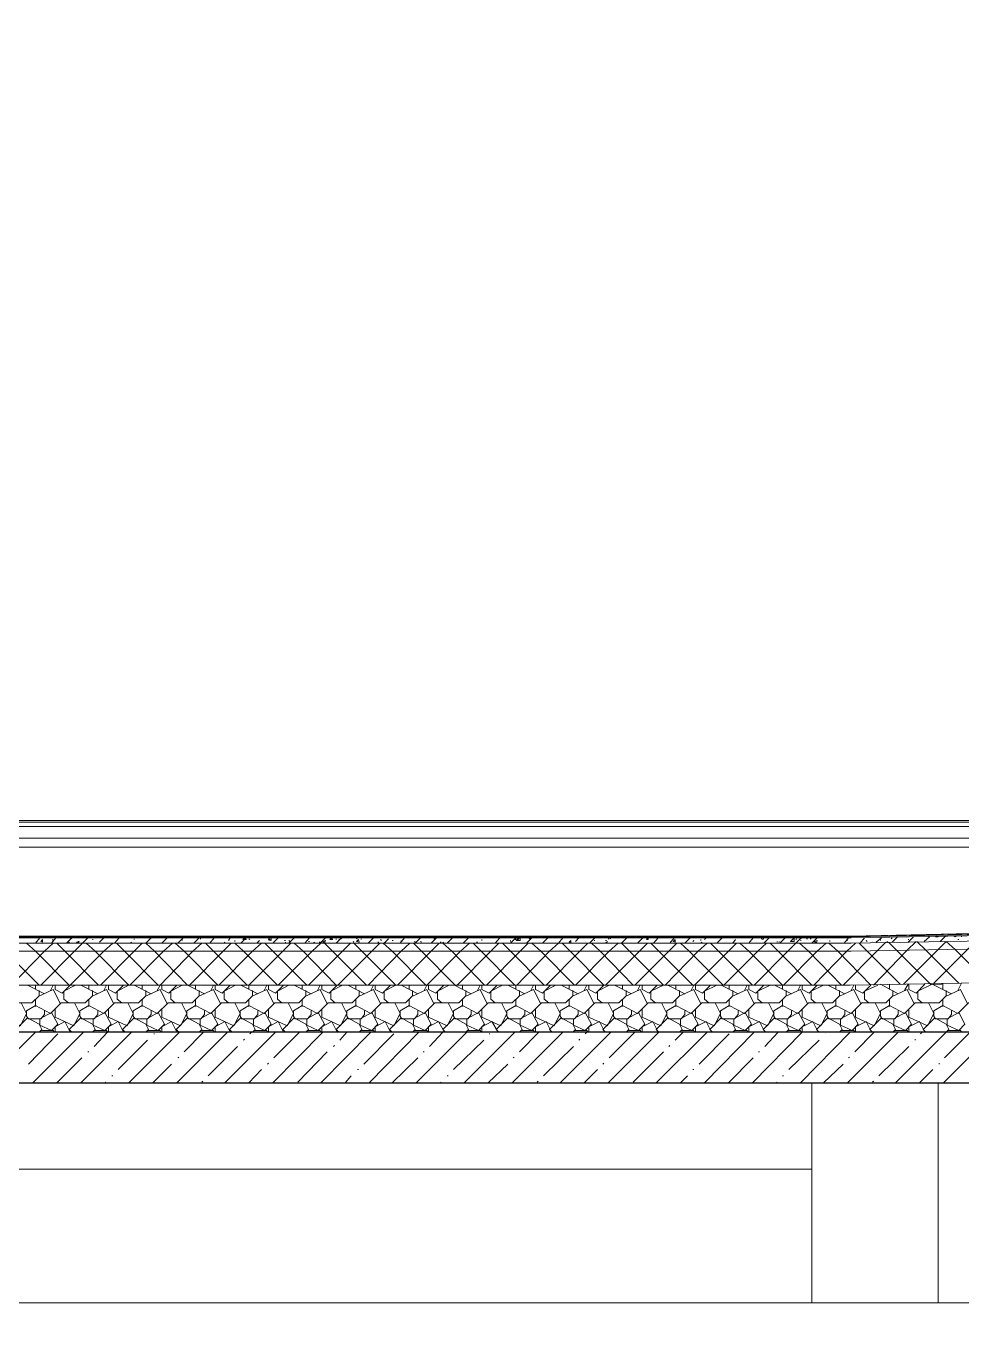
# Model space of a CAD drawing. Header units: millimetres. Extents: x 2294 to 908349, y -83289 to 219220.
# Drawn here: x 859441 to 864040, y 203780 to 210205 of the extents above; entities that cross this region are included whole.
import ezdxf

# ---------------------------------------------------------------- set-up
doc = ezdxf.new("R2010")
doc.units = ezdxf.units.MM
doc.layers.add('PDF _Геометрия', color=7, linetype='Continuous')

msp = doc.modelspace()

# ---------------------------------------------------------------- linework, layer by layer
at = {"layer": 'PDF _Геометрия', "lineweight": 9}
for points in [[(847932.9, 206302.9), (865812.6, 206302.9), (865812.6, 214434), (865751.4, 214434)], [(847932.9, 206499.6), (847932.9, 206302.9), (865812.6, 206302.9)], [(847941.6, 206302.9), (847941.6, 206294.1), (865812.6, 206294.1), (847941.6, 206294.1), (865812.6, 206294.1)], [(865436.6, 206272.3), (847941.6, 206272.3), (847941.6, 206294.1)], [(847941.6, 206272.3), (847941.6, 206215.5), (865502.2, 206215.5), (865502.2, 206171.7), (865502.2, 205262.4)], [(863495.7, 205734.6), (865484.7, 205778.3)], [(858293.5, 205013.3), (858293.5, 204589.2), (863303.3, 204589.2), (863303.3, 205013.3)], [(859294.6, 204589.2), (863303.3, 204589.2), (863303.3, 203933.5), (863303.3, 205013.3), (863924.1, 205013.3), (863924.1, 203933.5), (863924.1, 205013.3)], [(862984.2, 205013.3), (860177.6, 205013.3)], [(868553.6, 203933.5), (857397.3, 203933.5), (857323, 203780.5), (857165.6, 204086.5), (857091.3, 203933.5), (846144.9, 203933.5)]]:
    msp.add_lwpolyline(points, dxfattribs=at)
for points in [[(847924.1, 205262.4), (865493.5, 205262.4), (865493.5, 205529.1), (865493.5, 205695.2), (865493.5, 205734.6), (865493.5, 205760.8), (865493.5, 205765.2), (865493.5, 205769.6), (863495.7, 205734.6), (849567.8, 205734.6), (847932.9, 205773.9), (847932.9, 206499.6), (847928.5, 206499.6), (847924.1, 206499.6), (847915.4, 206499.6), (847758, 206499.6), (847758, 205262.4), (847915.4, 205262.4)], [(847932.9, 206171.7), (865484.7, 206171.7)]]:
    msp.add_lwpolyline(points, close=True, dxfattribs=at)
at = {"layer": 'PDF _Геометрия', "lineweight": 20}
for points in [[(847928.5, 205773.9), (847924.1, 205773.9), (847924.1, 205769.6), (849567.8, 205730.2), (863495.7, 205730.2), (865493.5, 205765.2)], [(847924.1, 205769.6), (847924.1, 205765.2), (849567.8, 205725.8), (863495.7, 205725.8), (865493.5, 205760.8)], [(847924.1, 205765.2), (847924.1, 205743.3), (849567.8, 205699.6), (863495.7, 205699.6), (865493.5, 205734.6)], [(847924.1, 205743.3), (847924.1, 205699.6), (849567.8, 205660.3), (863495.7, 205660.3), (865493.5, 205695.2)], [(847924.1, 205699.6), (847924.1, 205533.5), (849572.2, 205494.1), (863491.3, 205494.1), (865493.5, 205529.1)]]:
    msp.add_lwpolyline(points, dxfattribs=at)
at = {"layer": 'PDF _Геометрия', "color": 250, "lineweight": 9, "true_color": 0x1d1d1d}
for points in [[(859504.4, 205494.1), (859338.3, 205660.3), (859299, 205699.6)], [(859368.9, 205494.1), (859530.6, 205660.3), (859574.4, 205699.6)], [(859653.1, 205494.1), (859486.9, 205660.3), (859443.2, 205699.6)], [(859486.9, 205699.6), (859508.8, 205725.8)], [(859513.2, 205494.1), (859679.3, 205660.3), (859718.6, 205699.6), (859744.9, 205725.8)], [(859565.6, 205699.6), (859587.5, 205725.8)], [(859570, 205717.1), (859574.4, 205712.7)], [(859574.4, 205708.3), (859574.4, 205708.3)], [(859583.1, 205494.1), (859583.1, 205472.3), (859618.1, 205454.8), (859657.4, 205494.1), (859823.5, 205660.3), (859867.3, 205699.6)], [(859797.3, 205494.1), (859631.2, 205660.3), (859591.8, 205699.6)], [(859639.9, 205699.6), (859666.2, 205725.8)], [(859648.7, 205699.6), (859653.1, 205704), (859653.1, 205699.6)], [(859648.7, 205704), (859653.1, 205704)], [(859666.2, 205721.5), (859666.2, 205721.5)], [(859696.8, 205708.3), (859701.1, 205708.3)], [(859911, 205406.7), (859889.1, 205424.2), (859889.1, 205463.5), (859945.9, 205494.1), (859779.8, 205660.3), (859736.1, 205699.6)], [(859766.7, 205717.1), (859771.1, 205717.1)], [(859801.7, 205704), (859823.5, 205725.8)], [(859806.1, 205494.1), (859972.2, 205660.3), (860011.5, 205699.6)], [(859876, 205699.6), (859897.9, 205725.8)], [(860090.2, 205494.1), (859924.1, 205660.3), (859884.7, 205699.6)], [(859950.3, 205494.1), (860116.4, 205660.3), (860160.2, 205699.6)], [(859954.7, 205699.6), (859959.1, 205704)], [(859972.2, 205717.1), (859972.2, 205721.5)], [(860317.5, 205450.4), (860234.5, 205494.1), (860072.7, 205660.3), (860029, 205699.6), (860055.2, 205725.8)], [(860042.1, 205712.7), (860042.1, 205712.7)], [(860085.8, 205467.9), (860099, 205494.1), (860260.7, 205660.3), (860304.4, 205699.6)], [(860107.7, 205699.6), (860133.9, 205725.8), (860138.3, 205725.8)], [(860383.1, 205494.1), (860217, 205660.3), (860173.3, 205699.6)], [(860182, 205708.3), (860182, 205708.3)], [(860186.4, 205699.6), (860212.6, 205725.8)], [(860208.2, 205717.1), (860208.2, 205712.7)], [(860243.2, 205494.1), (860409.3, 205660.3), (860448.7, 205699.6)], [(860265.1, 205699.6), (860291.3, 205725.8)], [(860295.7, 205721.5), (860300, 205721.5)], [(860527.4, 205494.1), (860361.2, 205660.3), (860321.9, 205699.6)], [(860343.8, 205699.6), (860365.6, 205725.8)], [(860387.5, 205494.1), (860553.6, 205660.3), (860597.3, 205699.6)], [(860413.7, 205699.6), (860418.1, 205704)], [(860422.4, 205699.6), (860422.4, 205699.6)], [(860435.6, 205712.7), (860444.3, 205725.8)], [(860439.9, 205725.8), (860439.9, 205721.5)], [(860466.2, 205712.7), (860466.2, 205708.3)], [(860676, 205494.1), (860509.9, 205660.3), (860466.2, 205699.6)], [(860496.8, 205699.6), (860523, 205725.8)], [(860518.6, 205725.8), (860523, 205717.1), (860505.5, 205717.1), (860514.3, 205725.8)], [(860509.9, 205712.7), (860509.9, 205712.7)], [(860536.1, 205721.5), (860540.5, 205717.1)], [(860536.1, 205472.3), (860536.1, 205494.1), (860702.2, 205660.3), (860741.6, 205699.6)], [(860575.5, 205699.6), (860588.6, 205712.7)], [(860820.3, 205494.1), (860654.1, 205660.3), (860614.8, 205699.6)], [(860632.3, 205717.1), (860636.7, 205712.7)], [(860654.1, 205699.6), (860680.4, 205725.8)], [(860680.4, 205494.1), (860846.5, 205660.3), (860890.2, 205699.6)], [(860711, 205712.7), (860715.3, 205712.7)], [(860732.8, 205699.6), (860759.1, 205725.8)], [(860732.8, 205712.7), (860737.2, 205708.3)], [(860759.1, 205717.1), (860759.1, 205717.1)], [(860964.5, 205494.1), (860802.8, 205660.3), (860759.1, 205699.6)], [(860811.5, 205699.6), (860833.4, 205725.8)], [(860829, 205708.3), (860833.4, 205708.3)], [(860829, 205494.1), (860995.1, 205660.3), (861034.5, 205699.6)], [(860855.2, 205704), (860859.6, 205699.6)], [(860881.5, 205704), (860885.8, 205704)], [(860885.8, 205699.6), (860912.1, 205725.8)], [(861113.2, 205494.1), (860947, 205660.3), (860907.7, 205699.6)], [(860929.6, 205704), (860929.6, 205704)], [(860964.5, 205699.6), (860990.8, 205725.8)], [(860964.5, 205721.5), (860964.5, 205717.1)], [(860973.3, 205494.1), (861139.4, 205660.3), (861178.7, 205699.6)], [(860977.6, 205717.1), (860982, 205717.1)], [(860986.4, 205725.8), (860990.8, 205721.5)], [(861047.6, 205704), (861052, 205708.3)], [(861222.4, 205406.7), (861200.6, 205424.2), (861200.6, 205463.5), (861257.4, 205494.1), (861091.3, 205660.3), (861052, 205699.6)], [(861065.1, 205721.5), (861069.4, 205725.8)], [(861086.9, 205721.5), (861086.9, 205717.1)], [(861121.9, 205699.6), (861148.1, 205725.8)], [(861121.9, 205494.1), (861283.6, 205660.3), (861327.4, 205699.6)], [(861170, 205704), (861174.4, 205704)], [(861183.1, 205717.1), (861187.5, 205712.7)], [(861406.1, 205494.1), (861239.9, 205660.3), (861196.2, 205699.6)], [(861209.3, 205699.6), (861205, 205704), (861200.6, 205699.6), (861222.4, 205721.5)], [(861239.9, 205712.7), (861244.3, 205712.7)], [(861266.2, 205494.1), (861432.3, 205660.3), (861471.6, 205699.6)], [(861279.3, 205699.6), (861301.1, 205725.8)], [(861283.6, 205712.7), (861283.6, 205708.3)], [(861550.3, 205494.1), (861384.2, 205660.3), (861344.9, 205699.6)], [(861349.2, 205704), (861353.6, 205708.3)], [(861353.6, 205699.6), (861379.8, 205725.8)], [(861379.8, 205708.3), (861384.2, 205704)], [(861397.3, 205467.9), (861410.4, 205494.1), (861576.5, 205660.3), (861620.3, 205699.6)], [(861432.3, 205699.6), (861458.5, 205725.8)], [(861445.4, 205721.5), (861449.8, 205721.5)], [(861476, 205704), (861480.4, 205704)], [(861489.1, 205704), (861493.5, 205699.6)], [(861694.6, 205494.1), (861532.8, 205660.3), (861489.1, 205699.6)], [(861511, 205699.6), (861537.2, 205725.8)], [(861559.1, 205494.1), (861725.2, 205660.3), (861764.5, 205699.6)], [(861589.7, 205699.6), (861615.9, 205725.8)], [(861598.4, 205721.5), (861598.4, 205721.5)], [(861843.2, 205494.1), (861677.1, 205660.3), (861637.7, 205699.6)], [(861655.2, 205704), (861659.6, 205704)], [(861668.3, 205699.6), (861668.3, 205699.6)], [(861681.5, 205712.7), (861681.5, 205717.1)], [(861703.3, 205494.1), (861869.4, 205660.3), (861908.8, 205699.6)], [(861747, 205699.6), (861768.9, 205725.8)], [(861773.3, 205717.1), (861773.3, 205717.1)], [(861987.5, 205494.1), (861821.4, 205660.3), (861782, 205699.6)], [(861817, 205725.8), (861821.4, 205725.8)], [(861821.4, 205699.6), (861847.6, 205725.8)], [(861821.4, 205708.3), (861821.4, 205712.7)], [(861852, 205494.1), (862013.7, 205660.3), (862057.4, 205699.6), (862079.3, 205725.8)], [(861869.4, 205725.8), (861869.4, 205712.7), (861852, 205712.7), (861865.1, 205725.8)], [(861856.3, 205717.1), (861860.7, 205717.1)], [(861900, 205699.6), (861926.3, 205725.8)], [(861913.2, 205721.5), (861917.5, 205725.8)], [(862136.1, 205494.1), (861970, 205660.3), (861926.3, 205699.6)], [(861978.7, 205699.6), (862005, 205725.8)], [(861996.2, 205494.1), (862162.3, 205660.3), (862201.7, 205699.6)], [(862206.1, 205494.1), (862206.1, 205472.3), (862241, 205454.8), (862280.4, 205494.1), (862114.2, 205660.3), (862074.9, 205699.6)], [(862114.2, 205699.6), (862109.9, 205704), (862118.6, 205712.7), (862118.6, 205699.6)], [(862140.5, 205708.3), (862158, 205725.8)], [(862140.5, 205494.1), (862306.6, 205660.3), (862350.3, 205699.6)], [(862188.6, 205708.3), (862188.6, 205708.3)], [(862197.3, 205699.6), (862197.3, 205699.6)], [(862210.4, 205699.6), (862236.7, 205725.8)], [(862424.6, 205494.1), (862262.9, 205660.3), (862219.2, 205699.6)], [(862232.3, 205712.7), (862236.7, 205712.7)], [(862249.8, 205708.3), (862249.8, 205708.3)], [(862289.1, 205712.7), (862293.5, 205712.7)], [(862289.1, 205699.6), (862297.9, 205708.3)], [(862289.1, 205494.1), (862455.2, 205660.3), (862494.6, 205699.6)], [(862302.2, 205721.5), (862306.6, 205721.5)], [(862311, 205721.5), (862315.3, 205725.8)], [(862533.9, 205406.7), (862512.1, 205424.2), (862512.1, 205463.5), (862573.3, 205494.1), (862407.1, 205660.3), (862367.8, 205699.6), (862394, 205725.8)], [(862433.4, 205494.1), (862599.5, 205660.3), (862638.8, 205699.6)], [(862446.5, 205699.6), (862472.7, 205725.8)], [(862498.9, 205725.8), (862498.9, 205717.1), (862490.2, 205717.1), (862494.6, 205725.8)], [(862717.5, 205494.1), (862551.4, 205660.3), (862512.1, 205699.6)], [(862525.2, 205699.6), (862547, 205725.8)], [(862582, 205494.1), (862743.8, 205660.3), (862787.5, 205699.6)], [(862603.9, 205699.6), (862625.7, 205725.8)], [(862647.6, 205699.6), (862652, 205699.6)], [(862866.2, 205494.1), (862700, 205660.3), (862656.3, 205699.6)], [(862665.1, 205704), (862665.1, 205704)], [(862678.2, 205699.6), (862704.4, 205725.8)], [(862717.5, 205708.3), (862721.9, 205712.7)], [(862726.3, 205494.1), (862892.4, 205660.3), (862931.7, 205699.6)], [(862756.9, 205712.7), (862756.9, 205717.1)], [(862761.2, 205699.6), (862761.2, 205704)], [(862774.4, 205717.1), (862783.1, 205725.8)], [(863010.4, 205494.1), (862844.3, 205660.3), (862805, 205699.6)], [(862835.6, 205699.6), (862861.8, 205725.8)], [(862870.5, 205494.1), (863036.6, 205660.3), (863080.4, 205699.6)], [(862883.6, 205708.3), (862883.6, 205708.3)], [(862914.2, 205699.6), (862927.4, 205717.1)], [(863159.1, 205472.3), (863159.1, 205494.1), (862992.9, 205660.3), (862949.2, 205699.6)], [(862992.9, 205699.6), (863014.8, 205725.8)], [(863019.2, 205494.1), (863185.3, 205660.3), (863224.6, 205699.6), (863250.9, 205725.8)], [(863067.3, 205725.8), (863062.9, 205717.1), (863054.1, 205721.5), (863062.9, 205725.8)], [(863067.3, 205699.6), (863093.5, 205725.8)], [(863303.3, 205494.1), (863137.2, 205660.3), (863097.9, 205699.6)], [(863132.8, 205704), (863132.8, 205708.3)], [(863141.6, 205708.3), (863141.6, 205704)], [(863145.9, 205699.6), (863172.2, 205725.8)], [(863163.4, 205494.1), (863329.5, 205660.3), (863373.3, 205699.6)], [(863224.6, 205717.1), (863229, 205721.5)], [(863447.6, 205494.1), (863285.8, 205660.3), (863242.1, 205699.6)], [(863246.5, 205725.8), (863250.9, 205721.5)], [(863246.5, 205712.7), (863250.9, 205712.7)], [(863277.1, 205721.5), (863281.5, 205721.5)], [(863294.6, 205721.5), (863298.9, 205721.5)], [(863303.3, 205699.6), (863329.5, 205725.8)], [(863312.1, 205494.1), (863473.8, 205660.3), (863517.5, 205699.6)], [(863377.6, 205717.1), (863377.6, 205717.1)], [(863517.5, 205494.1), (863517.5, 205472.3), (863552.5, 205454.8), (863591.8, 205494.1), (863430.1, 205660.3), (863386.4, 205699.6)], [(863390.7, 205708.3), (863390.7, 205712.7)], [(863403.9, 205725.8), (863403.9, 205725.8)], [(863456.3, 205494.1), (863622.4, 205660.3), (863666.2, 205704)], [(863460.7, 205699.6), (863482.6, 205725.8)], [(863473.8, 205712.7), (863478.2, 205712.7)], [(863736.1, 205498.5), (863574.4, 205660.3), (863535, 205699.6)], [(863539.4, 205699.6), (863561.2, 205725.8)], [(863570, 205712.7), (863574.4, 205708.3)], [(863600.6, 205708.3), (863600.6, 205708.3)], [(863605, 205494.1), (863771.1, 205664.6), (863814.8, 205708.3)], [(863618.1, 205704), (863644.3, 205725.8)], [(863639.9, 205717.1), (863639.9, 205712.7)], [(863670.5, 205708.3), (863674.9, 205704)], [(863880.4, 205502.9), (863718.6, 205664.6), (863679.3, 205704)], [(863692.4, 205721.5), (863696.8, 205725.8)], [(863696.8, 205704), (863723, 205730.2)], [(863709.9, 205708.3), (863709.9, 205708.3)], [(863753.6, 205498.5), (863919.7, 205664.6), (863963.4, 205708.3), (864007.1, 205669), (864168.9, 205507.3)], [(863775.4, 205704), (863801.7, 205730.2)], [(863775.4, 205717.1), (863779.8, 205717.1)], [(864024.6, 205502.9), (863862.9, 205664.6), (863819.2, 205708.3)], [(863854.1, 205708.3), (863880.4, 205730.2)], [(863902.2, 205502.9), (864068.3, 205669), (864112.1, 205712.7)], [(863924.1, 205734.6), (863924.1, 205730.2), (863911, 205730.2), (863915.3, 205734.6)], [(863932.8, 205708.3), (863959.1, 205734.6)], [(864002.8, 205734.6), (864007.1, 205730.2), (864011.5, 205734.6)], [(864020.3, 205717.1), (864024.6, 205717.1)], [(864037.7, 205730.2), (864037.7, 205734.6)], [(859504.4, 205467.9), (859504.4, 205441.7), (859469.4, 205406.7), (859351.4, 205406.7), (859299, 205354.3), (859224.6, 205393.6), (859180.9, 205367.4), (859180.9, 205341.1), (859189.7, 205328), (859250.9, 205328), (859268.4, 205349.9), (859268.4, 205367.4)], [(859766.7, 205467.9), (859766.7, 205441.7), (859731.7, 205406.7), (859613.7, 205406.7), (859561.2, 205354.3), (859486.9, 205393.6), (859443.2, 205367.4), (859443.2, 205341.1), (859452, 205328), (859513.2, 205328), (859530.6, 205349.9), (859530.6, 205367.4)], [(859530.6, 205450.4), (859447.6, 205494.1)], [(859486.9, 205472.3), (859486.9, 205494.1)], [(859500, 205437.3), (859574.4, 205472.3), (859609.3, 205402.3)], [(859561.2, 205467.9), (859574.4, 205494.1)], [(859648.7, 205406.7), (859626.8, 205424.2), (859626.8, 205463.5), (859683.7, 205494.1)], [(860029, 205467.9), (860029, 205441.7), (859994, 205406.7), (859876, 205406.7), (859823.5, 205354.3), (859749.2, 205393.6), (859705.5, 205367.4), (859705.5, 205341.1), (859714.3, 205328), (859775.5, 205328), (859792.9, 205349.9), (859792.9, 205367.4)], [(859792.9, 205450.4), (859709.9, 205494.1)], [(859749.2, 205472.3), (859749.2, 205494.1)], [(859762.3, 205437.3), (859836.7, 205472.3), (859871.6, 205402.3)], [(859823.5, 205467.9), (859836.7, 205494.1)], [(859845.4, 205494.1), (859845.4, 205472.3), (859880.4, 205454.8), (859919.7, 205494.1)], [(860291.3, 205467.9), (860291.3, 205441.7), (860256.3, 205406.7), (860138.3, 205406.7), (860085.8, 205354.3), (860011.5, 205393.6), (859967.8, 205367.4), (859967.8, 205341.1), (859976.5, 205328), (860037.8, 205328), (860055.2, 205349.9), (860055.2, 205367.4)], [(860055.2, 205450.4), (859972.2, 205494.1)], [(860011.5, 205472.3), (860011.5, 205494.1)], [(860024.6, 205437.3), (860099, 205472.3), (860133.9, 205402.3)], [(860107.7, 205494.1), (860107.7, 205472.3), (860142.7, 205454.8), (860182, 205494.1)], [(860173.3, 205406.7), (860151.4, 205424.2), (860151.4, 205463.5), (860208.2, 205494.1)], [(860553.6, 205467.9), (860553.6, 205441.7), (860518.6, 205406.7), (860400.6, 205406.7), (860348.1, 205354.3), (860273.8, 205393.6), (860230.1, 205367.4), (860230.1, 205341.1), (860238.8, 205328), (860300, 205328), (860317.5, 205349.9), (860317.5, 205367.4)], [(860273.8, 205472.3), (860273.8, 205494.1)], [(860286.9, 205437.3), (860361.2, 205472.3), (860396.2, 205402.3)], [(860348.1, 205467.9), (860361.2, 205494.1)], [(860370, 205494.1), (860370, 205472.3), (860405, 205454.8), (860444.3, 205494.1)], [(860435.6, 205406.7), (860413.7, 205424.2), (860413.7, 205463.5), (860470.5, 205494.1)], [(860815.9, 205467.9), (860815.9, 205441.7), (860780.9, 205406.7), (860662.9, 205406.7), (860610.4, 205354.3), (860536.1, 205393.6), (860492.4, 205367.4), (860492.4, 205341.1), (860501.1, 205328), (860562.3, 205328), (860579.8, 205349.9), (860579.8, 205367.4)], [(860579.8, 205450.4), (860496.8, 205494.1)], [(860549.2, 205437.3), (860623.5, 205472.3), (860658.5, 205402.3)], [(860610.4, 205467.9), (860623.5, 205494.1)], [(860632.3, 205494.1), (860632.3, 205472.3), (860667.3, 205454.8), (860706.6, 205494.1)], [(860697.9, 205406.7), (860676, 205424.2), (860676, 205463.5), (860732.8, 205494.1)], [(861078.2, 205467.9), (861078.2, 205441.7), (861043.2, 205406.7), (860925.2, 205406.7), (860872.7, 205354.3), (860798.4, 205393.6), (860754.7, 205367.4), (860754.7, 205341.1), (860763.4, 205328), (860824.6, 205328), (860842.1, 205349.9), (860842.1, 205367.4)], [(860842.1, 205450.4), (860759.1, 205494.1)], [(860798.4, 205472.3), (860798.4, 205494.1)], [(860811.5, 205437.3), (860885.8, 205472.3), (860920.8, 205402.3)], [(860872.7, 205467.9), (860885.8, 205494.1)], [(860894.6, 205494.1), (860894.6, 205472.3), (860929.6, 205454.8), (860968.9, 205494.1)], [(860960.2, 205406.7), (860938.3, 205424.2), (860938.3, 205463.5), (860995.1, 205494.1)], [(861340.5, 205467.9), (861340.5, 205441.7), (861305.5, 205406.7), (861187.5, 205406.7), (861135, 205354.3), (861060.7, 205393.6), (861017, 205367.4), (861017, 205341.1), (861025.7, 205328), (861086.9, 205328), (861104.4, 205349.9), (861104.4, 205367.4)], [(861104.4, 205450.4), (861021.4, 205494.1)], [(861060.7, 205472.3), (861060.7, 205494.1)], [(861073.8, 205437.3), (861148.1, 205472.3), (861183.1, 205402.3)], [(861135, 205467.9), (861148.1, 205494.1)], [(861156.9, 205494.1), (861156.9, 205472.3), (861191.8, 205454.8), (861231.2, 205494.1)], [(861602.8, 205467.9), (861602.8, 205441.7), (861567.8, 205406.7), (861449.8, 205406.7), (861397.3, 205354.3), (861323, 205393.6), (861279.3, 205367.4), (861279.3, 205341.1), (861288, 205328), (861349.2, 205328), (861366.7, 205349.9), (861366.7, 205367.4)], [(861366.7, 205450.4), (861283.6, 205494.1)], [(861323, 205472.3), (861323, 205494.1)], [(861336.1, 205437.3), (861410.4, 205472.3), (861445.4, 205402.3)], [(861419.2, 205494.1), (861419.2, 205472.3), (861454.1, 205454.8), (861493.5, 205494.1)], [(861484.7, 205406.7), (861462.9, 205424.2), (861462.9, 205463.5), (861519.7, 205494.1)], [(861865.1, 205467.9), (861865.1, 205441.7), (861830.1, 205406.7), (861712.1, 205406.7), (861659.6, 205354.3), (861585.3, 205393.6), (861541.6, 205367.4), (861541.6, 205341.1), (861550.3, 205328), (861611.5, 205328), (861629, 205349.9), (861629, 205367.4)], [(861629, 205450.4), (861545.9, 205494.1)], [(861585.3, 205472.3), (861585.3, 205494.1)], [(861598.4, 205437.3), (861672.7, 205472.3), (861707.7, 205402.3)], [(861659.6, 205467.9), (861672.7, 205494.1)], [(861681.5, 205494.1), (861681.5, 205472.3), (861716.4, 205454.8), (861755.8, 205494.1)], [(861747, 205406.7), (861725.2, 205424.2), (861725.2, 205463.5), (861782, 205494.1)], [(862127.4, 205467.9), (862127.4, 205441.7), (862092.4, 205406.7), (861974.4, 205406.7), (861921.9, 205354.3), (861847.6, 205393.6), (861803.9, 205367.4), (861803.9, 205341.1), (861812.6, 205328), (861873.8, 205328), (861891.3, 205349.9), (861891.3, 205367.4)], [(861891.3, 205450.4), (861808.2, 205494.1)], [(861847.6, 205472.3), (861847.6, 205494.1)], [(861860.7, 205437.3), (861935, 205472.3), (861970, 205402.3)], [(861921.9, 205467.9), (861935, 205494.1)], [(861943.8, 205494.1), (861943.8, 205472.3), (861978.7, 205454.8), (862018.1, 205494.1)], [(862009.3, 205406.7), (861987.5, 205424.2), (861987.5, 205463.5), (862044.3, 205494.1)], [(862389.7, 205467.9), (862389.7, 205441.7), (862354.7, 205406.7), (862236.7, 205406.7), (862184.2, 205354.3), (862109.9, 205393.6), (862066.2, 205367.4), (862066.2, 205341.1), (862074.9, 205328), (862136.1, 205328), (862153.6, 205349.9), (862153.6, 205367.4)], [(862153.6, 205450.4), (862070.5, 205494.1)], [(862109.9, 205472.3), (862109.9, 205494.1)], [(862123, 205437.3), (862197.3, 205472.3), (862232.3, 205402.3)], [(862184.2, 205467.9), (862197.3, 205494.1)], [(862271.6, 205406.7), (862249.8, 205424.2), (862249.8, 205463.5), (862306.6, 205494.1)], [(862652, 205467.9), (862652, 205441.7), (862617, 205406.7), (862498.9, 205406.7), (862446.5, 205354.3), (862372.2, 205393.6), (862328.5, 205367.4), (862328.5, 205341.1), (862337.2, 205328), (862398.4, 205328), (862415.9, 205349.9), (862415.9, 205367.4)], [(862415.9, 205450.4), (862332.8, 205494.1)], [(862372.2, 205472.3), (862372.2, 205494.1)], [(862385.3, 205437.3), (862459.6, 205472.3), (862494.6, 205402.3)], [(862446.5, 205467.9), (862459.6, 205494.1)], [(862468.3, 205494.1), (862468.3, 205472.3), (862503.3, 205454.8), (862542.7, 205494.1)], [(862914.2, 205467.9), (862914.2, 205441.7), (862879.3, 205406.7), (862761.2, 205406.7), (862708.8, 205354.3), (862634.5, 205393.6), (862590.7, 205367.4), (862590.7, 205341.1), (862599.5, 205328), (862660.7, 205328), (862678.2, 205349.9), (862678.2, 205367.4)], [(862678.2, 205450.4), (862595.1, 205494.1)], [(862634.5, 205472.3), (862634.5, 205494.1)], [(862647.6, 205437.3), (862721.9, 205472.3), (862756.9, 205402.3)], [(862708.8, 205467.9), (862721.9, 205494.1)], [(862730.6, 205494.1), (862730.6, 205472.3), (862765.6, 205454.8), (862805, 205494.1)], [(862796.2, 205406.7), (862774.4, 205424.2), (862774.4, 205463.5), (862835.6, 205494.1)], [(863176.5, 205467.9), (863176.5, 205441.7), (863141.6, 205406.7), (863023.5, 205406.7), (862971.1, 205354.3), (862896.8, 205393.6), (862853, 205367.4), (862853, 205341.1), (862861.8, 205328), (862923, 205328), (862940.5, 205349.9), (862940.5, 205367.4)], [(862940.5, 205450.4), (862857.4, 205494.1)], [(862896.8, 205472.3), (862896.8, 205494.1)], [(862909.9, 205437.3), (862984.2, 205472.3), (863019.2, 205402.3)], [(862971.1, 205467.9), (862984.2, 205494.1)], [(862992.9, 205494.1), (862992.9, 205472.3), (863027.9, 205454.8), (863067.3, 205494.1)], [(863058.5, 205406.7), (863036.6, 205424.2), (863036.6, 205463.5), (863097.9, 205494.1)], [(863438.8, 205467.9), (863438.8, 205441.7), (863403.9, 205406.7), (863285.8, 205406.7), (863233.4, 205354.3), (863159.1, 205393.6), (863115.3, 205367.4), (863115.3, 205341.1), (863124.1, 205328), (863185.3, 205328), (863202.8, 205349.9), (863202.8, 205367.4)], [(863202.8, 205450.4), (863119.7, 205494.1)], [(863172.2, 205437.3), (863246.5, 205472.3), (863281.5, 205402.3)], [(863233.4, 205467.9), (863246.5, 205494.1)], [(863255.2, 205494.1), (863255.2, 205472.3), (863290.2, 205454.8), (863329.5, 205494.1)], [(863320.8, 205406.7), (863298.9, 205424.2), (863298.9, 205463.5), (863360.1, 205494.1)], [(863701.1, 205467.9), (863701.1, 205441.7), (863666.2, 205406.7), (863548.1, 205406.7), (863495.7, 205354.3), (863421.3, 205393.6), (863377.6, 205367.4), (863377.6, 205341.1), (863386.4, 205328), (863447.6, 205328), (863465.1, 205349.9), (863465.1, 205367.4)], [(863465.1, 205450.4), (863382, 205494.1)], [(863421.3, 205472.3), (863421.3, 205494.1)], [(863434.5, 205437.3), (863508.8, 205472.3), (863543.8, 205402.3)], [(863495.7, 205467.9), (863508.8, 205494.1)], [(863583.1, 205406.7), (863561.2, 205424.2), (863561.2, 205463.5), (863626.8, 205494.1)], [(863727.4, 205450.4), (863639.9, 205498.5)], [(863963.4, 205467.9), (863963.4, 205441.7), (863928.5, 205406.7), (863810.4, 205406.7), (863758, 205354.3), (863683.6, 205393.6), (863639.9, 205367.4), (863639.9, 205341.1), (863648.7, 205328), (863709.9, 205328), (863727.4, 205349.9), (863727.4, 205367.4)], [(863683.6, 205472.3), (863683.6, 205498.5)], [(863696.8, 205437.3), (863771.1, 205472.3), (863806, 205402.3)], [(863758, 205467.9), (863775.4, 205498.5)], [(863779.8, 205498.5), (863779.8, 205472.3), (863814.8, 205454.8), (863858.5, 205498.5)], [(863845.4, 205406.7), (863823.5, 205424.2), (863823.5, 205463.5), (863893.5, 205498.5), (863989.7, 205450.4)], [(863884.7, 205502.9), (863884.7, 205498.5), (863941.6, 205498.5), (863941.6, 205502.9)], [(864225.7, 205467.9), (864225.7, 205441.7), (864190.7, 205406.7), (864072.7, 205406.7), (864020.3, 205354.3), (863945.9, 205393.6), (863902.2, 205367.4), (863902.2, 205341.1), (863911, 205328), (863972.2, 205328), (863989.7, 205349.9), (863989.7, 205367.4)], [(863945.9, 205472.3), (863945.9, 205502.9)], [(863959.1, 205437.3), (864033.4, 205472.3), (864068.3, 205402.3)], [(864020.3, 205467.9), (864037.7, 205502.9)], [(859320.8, 205376.1), (859320.8, 205336.8), (859412.6, 205293.1), (859443.2, 205354.3), (859417, 205406.7)], [(859486.9, 205389.2), (859486.9, 205424.2)], [(859583.1, 205376.1), (859583.1, 205336.8), (859674.9, 205293.1), (859705.5, 205354.3), (859679.3, 205406.7)], [(859749.2, 205389.2), (859749.2, 205424.2)], [(859845.4, 205376.1), (859845.4, 205336.8), (859937.2, 205293.1), (859967.8, 205354.3), (859941.6, 205406.7)], [(860011.5, 205389.2), (860011.5, 205424.2)], [(860107.7, 205376.1), (860107.7, 205336.8), (860199.5, 205293.1), (860230.1, 205354.3), (860203.9, 205406.7)], [(860273.8, 205389.2), (860273.8, 205424.2)], [(860370, 205376.1), (860370, 205336.8), (860461.8, 205293.1), (860492.4, 205354.3), (860466.2, 205406.7)], [(860536.1, 205389.2), (860536.1, 205424.2)], [(860632.3, 205376.1), (860632.3, 205336.8), (860724.1, 205293.1), (860754.7, 205354.3), (860728.5, 205406.7)], [(860798.4, 205389.2), (860798.4, 205424.2)], [(860894.6, 205376.1), (860894.6, 205336.8), (860986.4, 205293.1), (861017, 205354.3), (860990.8, 205406.7)], [(861060.7, 205389.2), (861060.7, 205424.2)], [(861156.9, 205376.1), (861156.9, 205336.8), (861248.7, 205293.1), (861279.3, 205354.3), (861253, 205406.7)], [(861323, 205389.2), (861323, 205424.2)], [(861419.2, 205376.1), (861419.2, 205336.8), (861511, 205293.1), (861541.6, 205354.3), (861515.3, 205406.7)], [(861585.3, 205389.2), (861585.3, 205424.2)], [(861681.5, 205376.1), (861681.5, 205336.8), (861773.3, 205293.1), (861803.9, 205354.3), (861777.6, 205406.7)], [(861847.6, 205389.2), (861847.6, 205424.2)], [(861943.8, 205376.1), (861943.8, 205336.8), (862035.6, 205293.1), (862066.2, 205354.3), (862039.9, 205406.7)], [(862109.9, 205389.2), (862109.9, 205424.2)], [(862206.1, 205376.1), (862206.1, 205336.8), (862297.9, 205293.1), (862328.5, 205354.3), (862302.2, 205406.7)], [(862372.2, 205389.2), (862372.2, 205424.2)], [(862468.3, 205376.1), (862468.3, 205336.8), (862560.1, 205293.1), (862590.7, 205354.3), (862564.5, 205406.7)], [(862634.5, 205389.2), (862634.5, 205424.2)], [(862730.6, 205376.1), (862730.6, 205336.8), (862822.4, 205293.1), (862853, 205354.3), (862826.8, 205406.7)], [(862896.8, 205389.2), (862896.8, 205424.2)], [(862992.9, 205376.1), (862992.9, 205336.8), (863084.7, 205293.1), (863115.3, 205354.3), (863089.1, 205406.7)], [(863159.1, 205389.2), (863159.1, 205424.2)], [(863255.2, 205376.1), (863255.2, 205336.8), (863347, 205293.1), (863377.6, 205354.3), (863351.4, 205406.7)], [(863421.3, 205389.2), (863421.3, 205424.2)], [(863517.5, 205376.1), (863517.5, 205336.8), (863609.3, 205293.1), (863639.9, 205354.3), (863613.7, 205406.7)], [(863683.6, 205389.2), (863683.6, 205424.2)], [(863779.8, 205376.1), (863779.8, 205336.8), (863871.6, 205293.1), (863902.2, 205354.3), (863876, 205406.7)], [(863945.9, 205389.2), (863945.9, 205424.2)], [(859504.4, 205262.4), (859517.5, 205275.6), (859504.4, 205301.8), (859447.6, 205332.4), (859390.8, 205275.6), (859403.9, 205262.4)], [(859583.1, 205262.4), (859583.1, 205288.7), (859631.2, 205314.9), (859657.4, 205262.4)], [(859766.7, 205262.4), (859779.8, 205275.6), (859766.7, 205301.8), (859709.9, 205332.4), (859653.1, 205275.6), (859666.2, 205262.4)], [(859845.4, 205262.4), (859845.4, 205288.7), (859893.5, 205314.9), (859919.7, 205262.4)], [(860029, 205262.4), (860042.1, 205275.6), (860029, 205301.8), (859972.2, 205332.4), (859915.3, 205275.6), (859928.5, 205262.4)], [(860107.7, 205262.4), (860107.7, 205288.7), (860155.8, 205314.9), (860182, 205262.4)], [(860291.3, 205262.4), (860304.4, 205275.6), (860291.3, 205301.8), (860234.5, 205332.4), (860177.6, 205275.6), (860190.8, 205262.4)], [(860370, 205262.4), (860370, 205288.7), (860418.1, 205314.9), (860444.3, 205262.4)], [(860553.6, 205262.4), (860566.7, 205275.6), (860553.6, 205301.8), (860496.8, 205332.4), (860439.9, 205275.6), (860453, 205262.4)], [(860632.3, 205262.4), (860632.3, 205288.7), (860680.4, 205314.9), (860706.6, 205262.4)], [(860815.9, 205262.4), (860829, 205275.6), (860815.9, 205301.8), (860759.1, 205332.4), (860702.2, 205275.6), (860715.3, 205262.4)], [(860894.6, 205262.4), (860894.6, 205288.7), (860942.7, 205314.9), (860968.9, 205262.4)], [(861078.2, 205262.4), (861091.3, 205275.6), (861078.2, 205301.8), (861021.4, 205332.4), (860964.5, 205275.6), (860977.6, 205262.4)], [(861156.9, 205262.4), (861156.9, 205288.7), (861205, 205314.9), (861231.2, 205262.4)], [(861340.5, 205262.4), (861353.6, 205275.6), (861340.5, 205301.8), (861283.6, 205332.4), (861226.8, 205275.6), (861239.9, 205262.4)], [(861419.2, 205262.4), (861419.2, 205288.7), (861467.3, 205314.9), (861497.9, 205262.4)], [(861602.8, 205262.4), (861615.9, 205275.6), (861602.8, 205301.8), (861545.9, 205332.4), (861489.1, 205275.6), (861502.2, 205262.4)], [(861681.5, 205262.4), (861681.5, 205288.7), (861729.5, 205314.9), (861760.2, 205262.4)], [(861865.1, 205262.4), (861878.2, 205275.6), (861865.1, 205301.8), (861808.2, 205332.4), (861751.4, 205275.6), (861764.5, 205262.4)], [(861943.8, 205262.4), (861943.8, 205288.7), (861996.2, 205314.9), (862022.4, 205262.4)], [(862127.4, 205262.4), (862140.5, 205275.6), (862127.4, 205301.8), (862070.5, 205332.4), (862013.7, 205275.6), (862026.8, 205262.4)], [(862206.1, 205262.4), (862206.1, 205288.7), (862258.5, 205314.9), (862284.7, 205262.4)], [(862389.7, 205262.4), (862402.8, 205275.6), (862389.7, 205301.8), (862332.8, 205332.4), (862276, 205275.6), (862289.1, 205262.4)], [(862652, 205262.4), (862665.1, 205275.6), (862652, 205301.8), (862595.1, 205332.4), (862538.3, 205275.6), (862551.4, 205262.4), (862302.2, 205013.3)], [(862468.3, 205262.4), (862468.3, 205288.7), (862520.8, 205314.9), (862547, 205262.4)], [(862730.6, 205262.4), (862730.6, 205288.7), (862783.1, 205314.9), (862809.3, 205262.4)], [(862914.2, 205262.4), (862927.4, 205275.6), (862914.2, 205301.8), (862857.4, 205332.4), (862800.6, 205275.6), (862813.7, 205262.4)], [(862992.9, 205262.4), (862992.9, 205288.7), (863045.4, 205314.9), (863071.6, 205262.4)], [(863010.4, 205013.3), (863255.2, 205262.4), (863255.2, 205288.7), (863307.7, 205314.9), (863333.9, 205262.4)], [(863176.5, 205262.4), (863189.7, 205275.6), (863176.5, 205301.8), (863119.7, 205332.4), (863062.9, 205275.6), (863076, 205262.4)], [(863438.8, 205262.4), (863451.9, 205275.6), (863438.8, 205301.8), (863382, 205332.4), (863325.2, 205275.6), (863338.3, 205262.4)], [(863517.5, 205262.4), (863517.5, 205288.7), (863570, 205314.9), (863596.2, 205262.4)], [(863701.1, 205262.4), (863714.2, 205275.6), (863701.1, 205301.8), (863644.3, 205332.4), (863587.5, 205275.6), (863600.6, 205262.4)], [(863714.2, 205013.3), (863963.4, 205262.4), (863976.5, 205275.6), (863963.4, 205301.8), (863906.6, 205332.4), (863849.8, 205275.6), (863862.9, 205262.4)], [(863779.8, 205262.4), (863779.8, 205288.7), (863832.3, 205314.9), (863858.5, 205262.4)], [(859237.8, 205013.3), (859486.9, 205262.4)], [(859452, 205105.1), (859596.2, 205253.7)], [(859473.8, 205013.3), (859723, 205262.4)], [(859513.2, 205271.2), (859574.4, 205271.2), (859578.7, 205262.4)], [(859709.9, 205013.3), (859959.1, 205262.4)], [(859775.5, 205271.2), (859836.7, 205271.2), (859841, 205262.4), (859775.5, 205192.5)], [(859945.9, 205013.3), (860195.1, 205262.4)], [(860037.8, 205271.2), (860099, 205271.2), (860103.3, 205262.4)], [(860068.4, 205253.7), (860072.7, 205253.7)], [(860182, 205013.3), (860431.2, 205262.4)], [(860217, 205166.3), (860313.2, 205262.4)], [(860300, 205271.2), (860361.2, 205271.2), (860365.6, 205262.4)], [(860418.1, 205013.3), (860667.3, 205262.4)], [(860540.5, 205253.7), (860549.2, 205262.4)], [(860562.3, 205271.2), (860623.5, 205271.2), (860627.9, 205262.4)], [(860654.1, 205013.3), (860899, 205262.4)], [(860658.5, 205135.7), (860785.3, 205262.4)], [(860824.6, 205271.2), (860885.8, 205271.2), (860890.2, 205262.4)], [(860890.2, 205013.3), (861135, 205262.4)], [(860982, 205223.1), (861017, 205262.4)], [(861086.9, 205271.2), (861148.1, 205271.2), (861152.5, 205262.4)], [(861100, 205105.1), (861248.7, 205253.7)], [(861126.3, 205013.3), (861371.1, 205262.4)], [(861349.2, 205271.2), (861410.4, 205271.2), (861414.8, 205262.4)], [(861358, 205013.3), (861607.1, 205262.4)], [(861423.5, 205192.5), (861489.1, 205262.4)], [(861594, 205013.3), (861843.2, 205262.4)], [(861611.5, 205271.2), (861672.7, 205271.2), (861677.1, 205262.4)], [(861716.4, 205253.7), (861720.8, 205253.7)], [(861830.1, 205013.3), (862079.3, 205262.4)], [(861865.1, 205166.3), (861961.2, 205262.4)], [(861873.8, 205271.2), (861935, 205271.2), (861939.4, 205262.4)], [(862066.2, 205013.3), (862315.3, 205262.4)], [(862136.1, 205271.2), (862197.3, 205271.2), (862201.7, 205262.4)], [(862188.6, 205253.7), (862197.3, 205262.4)], [(862306.6, 205135.7), (862433.4, 205262.4)], [(862398.4, 205271.2), (862459.6, 205271.2), (862464, 205262.4)], [(862538.3, 205013.3), (862787.5, 205262.4)], [(862630.1, 205223.1), (862669.4, 205262.4)], [(862660.7, 205271.2), (862721.9, 205271.2), (862726.3, 205262.4)], [(862748.1, 205105.1), (862896.8, 205253.7)], [(862774.4, 205013.3), (863019.2, 205262.4)], [(862923, 205271.2), (862984.2, 205271.2), (862988.6, 205262.4)], [(863071.6, 205192.5), (863137.2, 205262.4)], [(863185.3, 205271.2), (863246.5, 205271.2), (863250.9, 205262.4)], [(863246.5, 205013.3), (863491.3, 205262.4)], [(863368.9, 205253.7), (863368.9, 205253.7)], [(863447.6, 205271.2), (863508.8, 205271.2), (863513.2, 205262.4)], [(863478.2, 205013.3), (863727.4, 205262.4)], [(863513.2, 205166.3), (863609.3, 205262.4)], [(863709.9, 205271.2), (863771.1, 205271.2), (863775.4, 205262.4)], [(863836.6, 205253.7), (863845.4, 205262.4)], [(863950.3, 205013.3), (864199.5, 205262.4)], [(863954.7, 205135.7), (864081.5, 205262.4)], [(863972.2, 205271.2), (864033.4, 205271.2), (864037.7, 205262.4)], [(859893.5, 205078.8), (860037.8, 205223.1)], [(860335, 205048.2), (860479.3, 205192.5)], [(860509.9, 205223.1), (860514.3, 205227.5)], [(860951.4, 205192.5), (860955.8, 205196.9)], [(861541.6, 205078.8), (861690.2, 205223.1)], [(861983.1, 205048.2), (862131.7, 205192.5)], [(862158, 205223.1), (862162.3, 205227.5)], [(862599.5, 205192.5), (862603.9, 205196.9)], [(863189.7, 205078.8), (863338.3, 205223.1)], [(863631.2, 205048.2), (863779.8, 205192.5)], [(863810.4, 205223.1), (863810.4, 205227.5)], [(859591.8, 205013.3), (859714.3, 205135.7)], [(859744.9, 205166.3), (859749.2, 205166.3)], [(860186.4, 205135.7), (860190.8, 205140)], [(860776.5, 205017.6), (860920.8, 205166.3)], [(861239.9, 205013.3), (861366.7, 205135.7)], [(861392.9, 205166.3), (861397.3, 205166.3)], [(861834.5, 205135.7), (861838.8, 205140)], [(862424.6, 205017.6), (862573.3, 205166.3)], [(862892.4, 205013.3), (863014.8, 205135.7)], [(863041, 205166.3), (863045.4, 205166.3)], [(863482.6, 205135.7), (863486.9, 205140)], [(860064, 205013.3), (860155.8, 205105.1)], [(860536.1, 205013.3), (860597.3, 205078.8)], [(860627.9, 205105.1), (860632.3, 205109.4)], [(861069.4, 205078.8), (861073.8, 205078.8)], [(861712.1, 205013.3), (861808.2, 205105.1)], [(862184.2, 205013.3), (862249.8, 205078.8)], [(862276, 205105.1), (862280.4, 205109.4)], [(862717.5, 205078.8), (862721.9, 205078.8)], [(863360.1, 205013.3), (863456.3, 205105.1)], [(863832.3, 205013.3), (863897.9, 205078.8)], [(863928.5, 205105.1), (863928.5, 205109.4)], [(859827.9, 205013.3), (859832.3, 205017.6)], [(859862.9, 205048.2), (859867.3, 205048.2)], [(860304.4, 205017.6), (860308.8, 205022)], [(861008.2, 205013.3), (861038.8, 205048.2)], [(861476, 205013.3), (861480.4, 205017.6)], [(861511, 205048.2), (861515.3, 205048.2)], [(861952.5, 205017.6), (861956.9, 205022)], [(862656.3, 205013.3), (862691.3, 205048.2)], [(863128.5, 205013.3), (863132.8, 205017.6)], [(863159.1, 205048.2), (863163.4, 205048.2)], [(863600.6, 205017.6), (863605, 205022)]]:
    msp.add_lwpolyline(points, dxfattribs=at)
for points in [[(859521.9, 205717.1), (859521.9, 205704), (859513.2, 205708.3)], [(859701.1, 205708.3), (859696.8, 205699.6), (859688, 205704)], [(860645.4, 205725.8), (860645.4, 205712.7), (860632.3, 205721.5)], [(860715.3, 205704), (860715.3, 205699.6)], [(860912.1, 205712.7), (860907.7, 205699.6), (860899, 205704)], [(860942.7, 205725.8), (860947, 205717.1), (860933.9, 205717.1)], [(861073.8, 205717.1), (861078.2, 205704), (861065.1, 205708.3)], [(861856.3, 205725.8), (861852, 205712.7), (861843.2, 205721.5)], [(862630.1, 205717.1), (862630.1, 205704), (862621.4, 205708.3)], [(862761.2, 205704), (862756.9, 205699.6)], [(863215.9, 205708.3), (863198.4, 205708.3), (863215.9, 205725.8)], [(863329.5, 205712.7), (863325.2, 205699.6), (863316.4, 205708.3)], [(859508.8, 205328), (859508.8, 205297.4), (859565.6, 205271.2), (859596.2, 205301.8), (859565.6, 205358.6)], [(859771.1, 205328), (859771.1, 205297.4), (859827.9, 205271.2), (859858.5, 205301.8), (859827.9, 205358.6)], [(860033.4, 205328), (860033.4, 205297.4), (860090.2, 205271.2), (860120.8, 205301.8), (860090.2, 205358.6)], [(860295.7, 205328), (860295.7, 205297.4), (860352.5, 205271.2), (860383.1, 205301.8), (860352.5, 205358.6)], [(860558, 205328), (860558, 205297.4), (860614.8, 205271.2), (860645.4, 205301.8), (860614.8, 205358.6)], [(860820.3, 205328), (860820.3, 205297.4), (860877.1, 205271.2), (860907.7, 205301.8), (860877.1, 205358.6)], [(861082.6, 205328), (861082.6, 205297.4), (861139.4, 205271.2), (861170, 205301.8), (861139.4, 205358.6)], [(861344.9, 205328), (861344.9, 205297.4), (861401.7, 205271.2), (861432.3, 205301.8), (861401.7, 205358.6)], [(861607.1, 205328), (861607.1, 205297.4), (861664, 205271.2), (861694.6, 205301.8), (861664, 205358.6)], [(861869.4, 205328), (861869.4, 205297.4), (861926.3, 205271.2), (861956.9, 205301.8), (861926.3, 205358.6)], [(862131.7, 205328), (862131.7, 205297.4), (862188.6, 205271.2), (862219.2, 205301.8), (862188.6, 205358.6)], [(862394, 205328), (862394, 205297.4), (862450.9, 205271.2), (862481.5, 205301.8), (862450.9, 205358.6)], [(862656.3, 205328), (862656.3, 205297.4), (862713.2, 205271.2), (862743.8, 205301.8), (862713.2, 205358.6)], [(862918.6, 205328), (862918.6, 205297.4), (862975.4, 205271.2), (863006, 205301.8), (862975.4, 205358.6)], [(863180.9, 205328), (863180.9, 205297.4), (863237.7, 205271.2), (863268.3, 205301.8), (863237.7, 205358.6)], [(863443.2, 205328), (863443.2, 205297.4), (863500, 205271.2), (863530.6, 205301.8), (863500, 205358.6)], [(863705.5, 205328), (863705.5, 205297.4), (863762.3, 205271.2), (863792.9, 205301.8), (863762.3, 205358.6)], [(863967.8, 205328), (863967.8, 205297.4), (864024.6, 205271.2), (864055.2, 205301.8), (864024.6, 205358.6)]]:
    msp.add_lwpolyline(points, close=True, dxfattribs=at)
at = {"layer": 'PDF _Геометрия', "lineweight": 30}
msp.add_lwpolyline([(847500.1, 205013.3), (865935, 205013.3), (865935, 205262.4), (847500.1, 205262.4)], close=True, dxfattribs=at)

doc.saveas('drawing.dxf')
